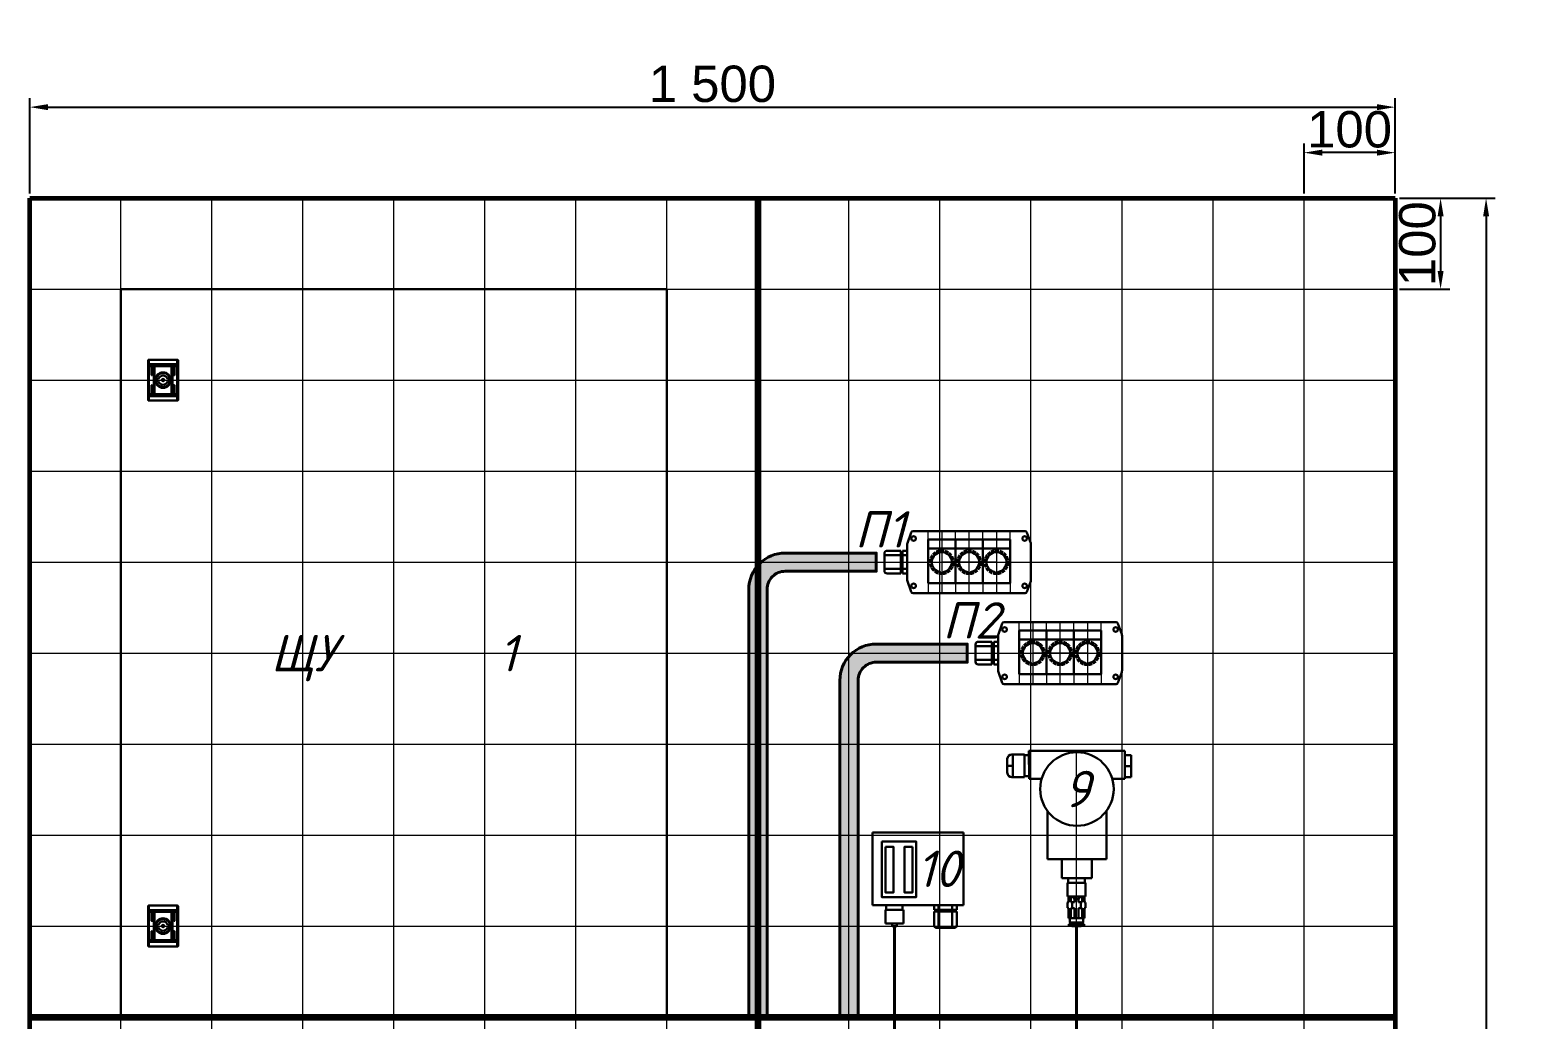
# Model space of a CAD drawing. Header units: millimetres. Extents: x 0 to 53000, y -591 to 24400.
# Drawn here: x 14700 to 16334, y 6598 to 7685 of the extents above; entities that cross this region are included whole.
import ezdxf
from ezdxf.enums import TextEntityAlignment as Align

# ---------------------------------------------------------------- set-up
doc = ezdxf.new("R2010")
doc.units = ezdxf.units.MM
doc.linetypes.add('Ш4х1_Гост_ЕСКД', pattern=[5, 4, -1])
doc.layers.add('Осевая', color=10, linetype='Continuous', lineweight=100, transparency=0.4)
doc.layers.add('Сетка', color=9, linetype='Continuous', lineweight=20, transparency=0.3)
for name, color, linetype, lineweight in [('Основная', 7, 'Continuous', 30), ('Трубка', 5, 'Continuous', 40), ('Трубка ПВХ', 8, 'Continuous', 40), ('Штриховая', 7, 'Ш4х1_Гост_ЕСКД', 30)]:
    doc.layers.add(name, color=color, linetype=linetype, lineweight=lineweight)
doc.layers.add('Привязки', color=2, linetype='Continuous', lineweight=0, plot=False, transparency=0.8)
doc.layers.add('размеры', color=3, linetype='Continuous')
doc.styles.get("Standard").update_dxf_attribs({"font": 'arial.ttf'})
doc.styles.add('текст', font='isocpeui.ttf')
doc.dimstyles.new('ISO2', dxfattribs={"dimtxt": 20, "dimasz": 20, "dimexe": 10, "dimexo": 5, "dimgap": 5, "dimtad": 1, "dimdec": 4, "dimdsep": 46, "dimlunit": 6, "dimtxsty": 'Standard', "dimcen": 20, "dimadec": 0, "dimazin": 0, "dimtfac": 1, "dimtdec": 4, "dimtmove": 0, "dimatfit": 3, "dimfxl": 1, "dimtolj": 1, "dimtzin": 0, "dimarcsym": 0})

# ---------------------------------------------------------------- blocks, each defined once
blk = doc.blocks.new('*U407')
at = {"layer": 'Сетка'}
blk.add_line((0, -1500), (0, 500), dxfattribs=at)
blk = doc.blocks.new('*U408')
at = {"layer": 'Сетка', "color": 0, "linetype": 'ByBlock', "lineweight": -2, "transparency": 16777216}
for p in [(0, 0), (100, 0), (200, 0), (300, 0), (400, 0), (500, 0), (600, 0), (700, 0), (800, 0), (900, 0), (1000, 0), (1100, 0), (1200, 0), (1300, 0), (1400, 0), (1500, 0)]:
    blk.add_blockref('*U407', p, dxfattribs=at)
blk = doc.blocks.new('*U409')
at = {"layer": 'Сетка'}
blk.add_line((-800, 0), (700, 0), dxfattribs=at)
blk = doc.blocks.new('*U410')
at = {"layer": 'Сетка', "color": 0, "linetype": 'ByBlock', "lineweight": -2, "transparency": 16777216}
for p in [(0, 2000), (0, 1900), (0, 1800), (0, 1700), (0, 1600), (0, 1500), (0, 1400), (0, 1300), (0, 1200), (0, 1100), (0, 1000), (0, 900), (0, 800), (0, 700), (0, 600), (0, 500), (0, 400), (0, 300), (0, 200), (0, 100), (0, 0)]:
    blk.add_blockref('*U409', p, dxfattribs=at)
blk = doc.blocks.new('*D411')
at = {"layer": 'Defpoints', "color": 0, "transparency": 16777216}
for p in [(16200, 7600), (14700, 7500), (16200, 7500)]:
    blk.add_point(p, dxfattribs=at)
at = {"layer": 'размеры', "color": 0, "lineweight": -2, "transparency": 16777216}
for p, q in [((14700, 7505), (14700, 7610)), ((14720, 7600), (16180, 7600)), ((16200, 7505), (16200, 7610))]:
    blk.add_line(p, q, dxfattribs=at)
at = {"layer": 'размеры', "color": 0, "transparency": 16777216}
for points in [[(14720, 7603.3), (14720, 7596.7), (14700, 7600)], [(16180, 7603.3), (16180, 7596.7), (16200, 7600)]]:
    blk.add_solid(points, dxfattribs=at)
at = {"layer": 'размеры', "color": 0, "transparency": 16777216, "insert": (15450, 7625.4), "char_height": 40, "attachment_point": 5}
blk.add_mtext('\\A1;1\xa0500', dxfattribs=at)
blk = doc.blocks.new('*D412')
at = {"layer": 'Defpoints', "color": 0, "transparency": 16777216}
for p in [(16200, 7500), (16200, 5500), (16300, 5500)]:
    blk.add_point(p, dxfattribs=at)
at = {"layer": 'размеры', "color": 0, "lineweight": -2, "transparency": 16777216}
for p, q in [((16205, 7500), (16310, 7500)), ((16300, 7480), (16300, 5520)), ((16205, 5500), (16310, 5500))]:
    blk.add_line(p, q, dxfattribs=at)
at = {"layer": 'размеры', "color": 0, "transparency": 16777216}
for points in [[(16296.7, 7480), (16303.3, 7480), (16300, 7500)], [(16296.7, 5520), (16303.3, 5520), (16300, 5500)]]:
    blk.add_solid(points, dxfattribs=at)
at = {"layer": 'размеры', "color": 0, "transparency": 16777216, "insert": (16274.6, 6500), "char_height": 40, "attachment_point": 5, "rotation": 90}
blk.add_mtext('\\A1;2\xa0000', dxfattribs=at)
blk = doc.blocks.new('*D413')
at = {"layer": 'Defpoints', "color": 0, "transparency": 16777216}
for p in [(16200, 7500), (16200, 7400), (16250, 7400)]:
    blk.add_point(p, dxfattribs=at)
at = {"layer": 'размеры', "color": 0, "lineweight": -2, "transparency": 16777216}
for p, q in [((16205, 7500), (16260, 7500)), ((16250, 7480), (16250, 7420)), ((16205, 7400), (16260, 7400))]:
    blk.add_line(p, q, dxfattribs=at)
at = {"layer": 'размеры', "color": 0, "transparency": 16777216}
for points in [[(16246.7, 7480), (16253.3, 7480), (16250, 7500)], [(16246.7, 7420), (16253.3, 7420), (16250, 7400)]]:
    blk.add_solid(points, dxfattribs=at)
at = {"layer": 'размеры', "color": 0, "transparency": 16777216, "insert": (16224.6, 7450), "char_height": 40, "attachment_point": 5, "rotation": 90}
blk.add_mtext('\\A1;100', dxfattribs=at)
blk = doc.blocks.new('*D414')
at = {"layer": 'Defpoints', "color": 0, "transparency": 16777216}
for p in [(16100, 7550), (16100, 7500), (16200, 7500)]:
    blk.add_point(p, dxfattribs=at)
at = {"layer": 'размеры', "color": 0, "lineweight": -2, "transparency": 16777216}
for p, q in [((16100, 7505), (16100, 7560)), ((16200, 7505), (16200, 7560)), ((16180, 7550), (16120, 7550))]:
    blk.add_line(p, q, dxfattribs=at)
at = {"layer": 'размеры', "color": 0, "transparency": 16777216}
for points in [[(16120, 7553.3), (16120, 7546.7), (16100, 7550)], [(16180, 7553.3), (16180, 7546.7), (16200, 7550)]]:
    blk.add_solid(points, dxfattribs=at)
at = {"layer": 'размеры', "color": 0, "transparency": 16777216, "insert": (16150, 7575.4), "char_height": 40, "attachment_point": 5}
blk.add_mtext('\\A1;100', dxfattribs=at)
blk = doc.blocks.new('ЩУ (800х600х300)')
at = {"layer": 'Основная'}
for p, q in [((300, 800), (-300, 800)), ((-300, 800), (-300, 0)), ((300, 0), (300, 800)), ((-300, 0), (300, 0))]:
    blk.add_line(p, q, dxfattribs=at)
at = {"layer": 'Основная', "color": 7, "linetype": 'Continuous', "lineweight": 15}
blk.add_line((-300, 796.4), (-300, 3.6), dxfattribs=at)
at = {"layer": 'Основная', "linetype": 'Continuous'}
for p, q in [((-269, 722.5), (-269, 717.5)), ((-269, 722.5), (-238, 722.5)), ((-238, 722.5), (-238, 717.5)), ((-270, 717.1), (-270, 715.5)), ((-270, 715.5), (-269, 715.5)), ((-270, 684.5), (-270, 715.5)), ((-269, 717.5), (-269, 715.5)), ((-269, 717.5), (-238, 717.5)), ((-238, 715.5), (-269, 715.5)), ((-269, 684.5), (-269, 715.5)), ((-266.3, 706), (-266.3, 714.5)), ((-265.3, 714.5), (-265.3, 706)), ((-263.8, 685.5), (-263.8, 714.5)), ((-262.8, 714.5), (-262.8, 685.5)), ((-244.3, 685.5), (-244.3, 714.5)), ((-243.3, 714.5), (-243.3, 685.5)), ((-241.8, 706), (-241.8, 714.5)), ((-240.8, 714.5), (-240.8, 706)), ((-238, 715.5), (-238, 717.5)), ((-238, 715.5), (-237, 715.5)), ((-238, 715.5), (-238, 684.5)), ((-237, 715.5), (-237, 717.1)), ((-237, 684.5), (-237, 715.5)), ((-266.3, 685.5), (-266.3, 694)), ((-265.3, 694), (-265.3, 685.5)), ((-260.1, 701.5), (-258.4, 701.5)), ((-258.4, 698.5), (-260.1, 698.5)), ((-248.6, 701.5), (-246.9, 701.5)), ((-246.9, 698.5), (-248.6, 698.5)), ((-241.8, 685.5), (-241.8, 694)), ((-240.8, 694), (-240.8, 685.5)), ((-270, 684.5), (-270, 682.9)), ((-269, 684.5), (-270, 684.5)), ((-269, 684.5), (-269, 682.5)), ((-238, 684.5), (-269, 684.5)), ((-238, 682.5), (-269, 682.5)), ((-269, 682.5), (-269, 677.5)), ((-238, 677.5), (-269, 677.5)), ((-238, 682.5), (-238, 684.5)), ((-237, 684.5), (-238, 684.5)), ((-238, 677.5), (-238, 682.5)), ((-237, 682.9), (-237, 684.5)), ((-270, 117.2), (-270, 115.6)), ((-270, 115.6), (-269, 115.6)), ((-270, 84.6), (-270, 115.6)), ((-269, 122.6), (-269, 117.6)), ((-269, 122.6), (-238, 122.6)), ((-269, 117.6), (-269, 115.6)), ((-269, 117.6), (-238, 117.6)), ((-238, 115.6), (-269, 115.6)), ((-269, 84.6), (-269, 115.6)), ((-266.3, 106.1), (-266.3, 114.6)), ((-265.3, 114.6), (-265.3, 106.1)), ((-263.8, 85.6), (-263.8, 114.6)), ((-262.8, 114.6), (-262.8, 85.6)), ((-244.3, 85.6), (-244.3, 114.6)), ((-243.3, 114.6), (-243.3, 85.6)), ((-241.8, 106.1), (-241.8, 114.6)), ((-240.8, 114.6), (-240.8, 106.1)), ((-238, 122.6), (-238, 117.6)), ((-238, 115.6), (-238, 117.6)), ((-238, 115.6), (-237, 115.6)), ((-238, 115.6), (-238, 84.6)), ((-237, 115.6), (-237, 117.2)), ((-237, 84.6), (-237, 115.6)), ((-260.1, 101.6), (-258.4, 101.6)), ((-258.4, 98.6), (-260.1, 98.6)), ((-248.6, 101.6), (-246.9, 101.6)), ((-246.9, 98.6), (-248.6, 98.6)), ((-270, 84.6), (-270, 83)), ((-269, 84.6), (-270, 84.6)), ((-269, 84.6), (-269, 82.7)), ((-238, 84.6), (-269, 84.6)), ((-238, 82.7), (-269, 82.7)), ((-269, 82.7), (-269, 77.6)), ((-266.3, 85.6), (-266.3, 94.1)), ((-265.3, 94.1), (-265.3, 85.6)), ((-241.8, 85.6), (-241.8, 94.1)), ((-240.8, 94.1), (-240.8, 85.6)), ((-238, 82.7), (-238, 84.6)), ((-237, 84.6), (-238, 84.6)), ((-238, 77.6), (-238, 82.7)), ((-237, 83), (-237, 84.6)), ((-238, 77.6), (-269, 77.6))]:
    blk.add_line(p, q, dxfattribs=at)
at = {"layer": 'Основная', "linetype": 'Continuous', "flags": 128}
for points in [[(-269, 717.5), (-269.2, 717.5), (-269.4, 717.4), (-269.6, 717.4), (-269.7, 717.3), (-269.8, 717.3), (-269.9, 717.2), (-270, 717.1), (-270, 717.1)], [(-237, 717.1), (-237, 717.1), (-237.1, 717.2), (-237.2, 717.3), (-237.3, 717.3), (-237.4, 717.4), (-237.6, 717.4), (-237.8, 717.5), (-238, 717.5)], [(-270, 682.9), (-270, 682.9), (-269.9, 682.8), (-269.8, 682.7), (-269.7, 682.7), (-269.6, 682.6), (-269.4, 682.6), (-269.2, 682.5), (-269, 682.5)], [(-238, 682.5), (-237.8, 682.5), (-237.6, 682.6), (-237.4, 682.6), (-237.3, 682.7), (-237.2, 682.7), (-237.1, 682.8), (-237, 682.9), (-237, 682.9)], [(-269, 117.6), (-269.2, 117.6), (-269.4, 117.5), (-269.6, 117.5), (-269.7, 117.5), (-269.8, 117.4), (-269.9, 117.3), (-270, 117.3), (-270, 117.2)], [(-237, 117.2), (-237, 117.3), (-237.1, 117.3), (-237.2, 117.4), (-237.3, 117.5), (-237.4, 117.5), (-237.6, 117.5), (-237.8, 117.6), (-238, 117.6)], [(-270, 83), (-270, 83), (-269.9, 82.9), (-269.8, 82.8), (-269.7, 82.8), (-269.6, 82.7), (-269.4, 82.7), (-269.2, 82.7), (-269, 82.7)], [(-238, 82.7), (-237.8, 82.7), (-237.6, 82.7), (-237.4, 82.7), (-237.3, 82.8), (-237.2, 82.8), (-237.1, 82.9), (-237, 83), (-237, 83)]]:
    blk.add_lwpolyline(points, dxfattribs=at)
at = {"layer": 'Основная', "linetype": 'Continuous'}
for centre, radius in [((-253.5, 700), 8.55), ((-253.5, 700), 8.05), ((-253.5, 700), 7.75), ((-253.5, 700), 1.3), ((-253.5, 100.1), 8.55), ((-253.5, 100.1), 8.05), ((-253.5, 100.1), 7.75), ((-253.5, 100.1), 1.3)]:
    blk.add_circle(centre, radius, dxfattribs=at)
for centre, radius, start, end in [((-265.8, 714.5), 0.5, 360, 180), ((-265.8, 706), 0.5, 180, 360), ((-263.3, 714.5), 0.5, 360, 180), ((-253.5, 700), 5.1, 17.1046, 162.8954), ((-243.8, 714.5), 0.5, 0, 180), ((-241.3, 714.5), 0.5, 0, 180), ((-241.3, 706), 0.5, 180, 0), ((-265.8, 694), 0.5, 0, 180), ((-253.5, 700), 6.75, 167.1604, 192.8396), ((-253.5, 700), 5.1, 197.1046, 342.8954), ((-253.5, 700), 6.75, 347.1604, 12.8396), ((-241.3, 694), 0.5, 0, 180), ((-265.8, 685.5), 0.5, 180, 0), ((-263.3, 685.5), 0.5, 180, 360), ((-243.8, 685.5), 0.5, 180, 0), ((-241.3, 685.5), 0.5, 180, 0), ((-265.8, 114.6), 0.5, 360, 180), ((-263.3, 114.6), 0.5, 360, 180), ((-243.8, 114.6), 0.5, 0, 180), ((-241.3, 114.6), 0.5, 0, 180), ((-265.8, 106.1), 0.5, 180, 360), ((-253.5, 100.1), 6.75, 167.1604, 192.8396), ((-253.5, 100.1), 5.1, 17.1046, 162.8954), ((-253.5, 100.1), 5.1, 197.1046, 342.8954), ((-253.5, 100.1), 6.75, 347.1604, 12.8396), ((-241.3, 106.1), 0.5, 180, 0), ((-265.8, 94.1), 0.5, 0, 180), ((-265.8, 85.6), 0.5, 180, 0), ((-263.3, 85.6), 0.5, 180, 360), ((-243.8, 85.6), 0.5, 180, 0), ((-241.3, 94.1), 0.5, 0, 180), ((-241.3, 85.6), 0.5, 180, 0)]:
    blk.add_arc(centre, radius, start, end, dxfattribs=at)
for points, knots in [([(-269, 722.5), (-269.1, 722.5), (-269.3, 722.5), (-269.6, 722.3), (-269.8, 722.2), (-269.9, 722), (-270, 721.7), (-270, 721.6), (-270, 721.5)], [0, 0, 0, 0, 0.242744, 0.369464, 0.499575, 0.715712, 0.849427, 1, 1, 1, 1]), ([(-270, 717.1), (-270, 718), (-270, 719.9), (-270, 721), (-270, 721.5)], [0, 0, 0, 0, 0.499999, 1, 1, 1, 1]), ([(-238, 722.5), (-237.9, 722.5), (-237.7, 722.5), (-237.4, 722.3), (-237.2, 722.2), (-237.1, 722), (-237, 721.7), (-237, 721.6), (-237, 721.5)], [0, 0, 0, 0, 0.2427098, 0.3694308, 0.4995431, 0.7156709, 0.8494065, 1, 1, 1, 1]), ([(-237, 717.1), (-237, 718), (-237, 719.9), (-237, 721), (-237, 721.5)], [0, 0, 0, 0, 0.499999, 1, 1, 1, 1]), ([(-270, 678.5), (-270, 679), (-270, 680.1), (-270, 682), (-270, 682.9)], [0, 0, 0, 0, 0.499999, 1, 1, 1, 1]), ([(-270, 678.5), (-270, 678.4), (-270, 678.3), (-269.9, 678), (-269.8, 677.8), (-269.6, 677.7), (-269.3, 677.5), (-269.1, 677.5), (-269, 677.5)], [0, 0, 0, 0, 0.150577, 0.284312, 0.500451, 0.630551, 0.75729, 1, 1, 1, 1]), ([(-238, 677.5), (-237.9, 677.5), (-237.7, 677.5), (-237.4, 677.7), (-237.2, 677.8), (-237.1, 678), (-237, 678.3), (-237, 678.4), (-237, 678.5)], [0, 0, 0, 0, 0.242738, 0.369459, 0.499571, 0.71571, 0.849444, 1, 1, 1, 1]), ([(-237, 678.5), (-237, 679), (-237, 680.1), (-237, 682), (-237, 682.9)], [0, 0, 0, 0, 0.499999, 1, 1, 1, 1]), ([(-269, 122.6), (-269.1, 122.6), (-269.3, 122.6), (-269.6, 122.5), (-269.8, 122.3), (-269.9, 122.1), (-270, 121.8), (-270, 121.7), (-270, 121.6)], [0, 0, 0, 0, 0.2427471, 0.3694667, 0.4995773, 0.7157135, 0.849428, 1, 1, 1, 1]), ([(-270, 117.2), (-270, 118.1), (-270, 120), (-270, 121.1), (-270, 121.6)], [0, 0, 0, 0, 0.499999, 1, 1, 1, 1]), ([(-238, 122.6), (-237.9, 122.6), (-237.7, 122.6), (-237.4, 122.5), (-237.2, 122.3), (-237.1, 122.1), (-237, 121.8), (-237, 121.7), (-237, 121.6)], [0, 0, 0, 0, 0.242708, 0.369436, 0.499548, 0.715673, 0.849408, 1, 1, 1, 1]), ([(-237, 117.2), (-237, 118.1), (-237, 120), (-237, 121.1), (-237, 121.6)], [0, 0, 0, 0, 0.499999, 1, 1, 1, 1]), ([(-270, 78.6), (-270, 79.1), (-270, 80.2), (-270, 82.1), (-270, 83)], [0, 0, 0, 0, 0.500001, 1, 1, 1, 1]), ([(-237, 78.6), (-237, 79.1), (-237, 80.2), (-237, 82.1), (-237, 83)], [0, 0, 0, 0, 0.500001, 1, 1, 1, 1]), ([(-270, 78.6), (-270, 78.5), (-270, 78.4), (-269.9, 78.1), (-269.8, 77.9), (-269.6, 77.8), (-269.3, 77.6), (-269.1, 77.6), (-269, 77.6)], [0, 0, 0, 0, 0.150593, 0.284327, 0.500446, 0.630557, 0.757293, 1, 1, 1, 1]), ([(-238, 77.6), (-237.9, 77.6), (-237.7, 77.6), (-237.4, 77.8), (-237.2, 77.9), (-237.1, 78.1), (-237, 78.4), (-237, 78.5), (-237, 78.6)], [0, 0, 0, 0, 0.2427401, 0.3694609, 0.4995726, 0.7157108, 0.8494266, 1, 1, 1, 1])]:
    blk.add_open_spline(points, degree=3, knots=knots, dxfattribs=at)
at = {"layer": 'Основная', "style": 'текст'}
blk.add_attdef('ЩУ', text='', height=40, dxfattribs=at).set_placement((0, 400), align=Align.MIDDLE_CENTER)
blk = doc.blocks.new('ПД200')
at = {"layer": 'Основная'}
for p, q in [((-76, 154), (-76, 139)), ((-70, 159), (-71, 159)), ((-57, 159), (-70, 159)), ((-70, 159), (-70, 134)), ((-57, 158), (-57, 159)), ((-52.2, 158), (-57, 158)), ((-57, 158), (-57, 135)), ((-52, 132), (-52.2, 163)), ((-52.2, 163), (53, 163)), ((53, 163), (53, 132)), ((60, 158), (53, 158)), ((60, 134), (60, 158)), ((-70, 146.5), (-76, 146.5)), ((-71, 134), (-70, 134)), ((-70, 134), (-57, 134)), ((-57, 135), (-52, 135)), ((-57, 135), (-57, 134)), ((-52, 132), (-38.3, 132.1)), ((53, 132), (39.4, 132)), ((60, 146), (53, 146)), ((53, 134), (53, 134)), ((53, 134), (60, 134)), ((-32, 44), (-32, 97)), ((33, 44), (33, 97)), ((-32, 44), (33, 44)), ((-16, 23), (-16, 44)), ((17, 23), (17, 44)), ((-9, 23), (-16, 23)), ((-10, 3), (-10, 18)), ((-10, 18), (10, 18)), ((-9, 18), (-9, 23)), ((-9, 23), (9, 23)), ((9, 18), (9, 23)), ((9, 23), (17, 23)), ((10, 18), (10, 3)), ((10, 3), (-10, 3)), ((-2.5, 0), (-2.5, 3)), ((-2.5, 3), (2.5, 3)), ((2.5, 0), (-2.5, 0)), ((2.5, 3), (2.5, 0))]:
    blk.add_line(p, q, dxfattribs=at)
blk.add_circle((0.5, 121), 40.4, dxfattribs=at)
for centre, start, end in [((-71, 154), 90, 180), ((-71, 139), 180, 270)]:
    blk.add_arc(centre, 5, start, end, dxfattribs=at)
at = {"layer": 'Основная', "style": 'текст'}
blk.add_attdef('№', text='', height=40, dxfattribs=at).set_placement((0.5, 121), align=Align.MIDDLE_CENTER)
blk = doc.blocks.new('Штуцер цанговый 14-10-В')
at = {"layer": 'Основная'}
for p, q in [((-8.1, 0), (-8.8, -0.7)), ((8.1, 0), (-8.1, 0)), ((8.8, -0.7), (8.1, 0)), ((-8.8, -6.2), (-9.8, -6.8)), ((-9.8, -12.5), (-9.8, -6.8)), ((-9.8, -12.5), (-9, -13)), ((-8.4, -13), (-9, -13)), ((-8.8, -0.7), (-8.8, -6.2)), ((-8.5, -0.7), (-8.8, -0.7)), ((-8.5, -6.2), (-8.8, -6.2)), ((-8.8, -13), (-8.8, -24)), ((-8.5, -6.2), (-8.5, -0.7)), ((-8.4, -24), (-8.4, -13)), ((-6.3, -13), (-6.3, -24)), ((-2.1, -13), (-6.3, -13)), ((-2.3, -0.7), (-6.2, -0.7)), ((-6.2, -0.7), (-6.2, -6.2)), ((-2.3, -6.2), (-6.2, -6.2)), ((-4.9, -12.5), (-4.9, -6.8)), ((-2.3, -6.2), (-2.3, -0.7)), ((-2.1, -24), (-2.1, -13)), ((2.1, -13), (2.1, -24)), ((6.3, -13), (2.1, -13)), ((6.2, -0.7), (2.3, -0.7)), ((2.3, -0.7), (2.3, -6.2)), ((6.2, -6.2), (2.3, -6.2)), ((4.9, -12.5), (4.9, -6.8)), ((6.2, -6.2), (6.2, -0.7)), ((6.3, -24), (6.3, -13)), ((9, -13), (8.4, -13)), ((8.4, -13), (8.4, -24)), ((8.8, -0.7), (8.5, -0.7)), ((8.5, -0.7), (8.5, -6.2)), ((8.8, -6.2), (8.5, -6.2)), ((8.8, -6.2), (8.8, -0.7)), ((9.8, -6.8), (8.8, -6.2)), ((8.8, -24), (8.8, -13)), ((9, -13), (9.8, -12.5)), ((9.8, -12.5), (9.8, -6.8)), ((-8.4, -24), (-8.8, -24)), ((-8.8, -24), (-8.5, -24.1)), ((8.5, -24.1), (-8.5, -24.1)), ((-8.4, -30.7), (-8.4, -32)), ((8.4, -30.7), (-8.4, -30.7)), ((-8.2, -32.2), (-5.3, -32.7)), ((-7.2, -24.1), (-7.2, -28.7)), ((-7.2, -28.7), (-7, -28.8)), ((7.2, -28.7), (-7.2, -28.7)), ((7, -28.8), (-7, -28.8)), ((-6.9, -28.8), (-6.9, -29.1)), ((-6.9, -29.1), (-6.7, -29.3)), ((6.9, -29.1), (-6.9, -29.1)), ((-6.7, -29.3), (-6.9, -29.5)), ((-6.9, -29.5), (-6.9, -29.8)), ((6.9, -29.5), (-6.9, -29.5)), ((6.9, -29.8), (-6.9, -29.8)), ((6.7, -29.3), (-6.7, -29.3)), ((-2.1, -24), (-6.3, -24)), ((-5.7, -29.8), (-5.7, -30.4)), ((6.3, -24), (2.1, -24)), ((5.3, -32.7), (8.2, -32.2)), ((5.7, -30.4), (5.7, -29.8)), ((6.7, -29.3), (6.9, -29.1)), ((6.9, -29.5), (6.7, -29.3)), ((6.9, -29.1), (6.9, -28.8)), ((6.9, -29.8), (6.9, -29.5)), ((7, -28.8), (7.2, -28.7)), ((7.2, -28.7), (7.2, -24.1)), ((8.8, -24), (8.4, -24)), ((8.4, -32), (8.4, -30.7)), ((8.5, -24.1), (8.8, -24)), ((5.3, -32.7), (-5.3, -32.7))]:
    blk.add_line(p, q, dxfattribs=at)
for points in [[(-9.8, -6.8), (-9.4, -6.5), (-8.9, -6.3), (-8.5, -6.2)], [(-8.8, -13), (-9.1, -12.9), (-9.3, -12.8), (-9.8, -12.5)], [(-8.5, -0.7), (-8.2, -0.6), (-7.9, -0.5), (-7.5, -0.4), (-7.2, -0.4), (-7, -0.4), (-6.7, -0.5), (-6.5, -0.6), (-6.2, -0.7)], [(-6.2, -6.2), (-5.9, -6.3), (-5.6, -6.4), (-5.2, -6.6), (-4.9, -6.8)], [(-4.9, -12.5), (-5, -12.6), (-5.4, -12.8), (-5.9, -13)], [(-4.9, -6.8), (-4.1, -6.5), (-3.2, -6.4), (-2.3, -6.2)], [(-3, -13), (-3.4, -12.9), (-3.9, -12.8), (-4.9, -12.5)], [(2.3, -6.2), (2.6, -6.2), (3.2, -6.3), (3.7, -6.5), (4.3, -6.6), (4.9, -6.8)], [(4.9, -12.5), (4, -12.8), (3.5, -12.9), (3, -13)], [(4.9, -6.8), (5.4, -6.5), (5.8, -6.3), (6.2, -6.2)], [(5.9, -13), (5.6, -12.9), (5.4, -12.8), (4.9, -12.5)], [(6.2, -0.7), (6.5, -0.6), (6.9, -0.5), (7.2, -0.4), (7.5, -0.4), (7.8, -0.4), (8, -0.5), (8.3, -0.6), (8.5, -0.7)], [(8.5, -6.2), (8.8, -6.3), (9.2, -6.4), (9.5, -6.6), (9.8, -6.8)], [(9.8, -12.5), (9.7, -12.6), (9.3, -12.8), (8.8, -13)], [(-8.4, -24), (-8.1, -24), (-7.9, -24.1), (-7.6, -24.1), (-7.4, -24.1)], [(-7.4, -24.1), (-7.2, -24.1), (-6.8, -24.1), (-6.3, -24)], [(-2.1, -24), (-1.6, -24), (-1, -24.1), (-0.5, -24.1), (0, -24.1)], [(0, -24.1), (0.7, -24.1), (1.3, -24), (2.1, -24)], [(6.3, -24), (6.6, -24), (6.8, -24.1), (7.1, -24.1), (7.4, -24.1)], [(7.4, -24.1), (7.5, -24.1), (8, -24.1), (8.4, -24)]]:
    blk.add_lwpolyline(points, dxfattribs=at)
for centre, radius, start, end in [((-8.2, -32), 0.2, 180, 260), ((-6, -30.4), 0.35, 270, 0), ((6, -30.4), 0.35, 180, 270), ((8.2, -32), 0.2, 280, 0)]:
    blk.add_arc(centre, radius, start, end, dxfattribs=at)
blk.add_point((0, 0), dxfattribs=at)
blk = doc.blocks.new('Сальник')
at = {"layer": 'Основная'}
for p, q in [((-12.5, 0), (-12.5, -5)), ((-12.5, 0), (12.5, 0)), ((-7.5, 0), (-7.5, -5)), ((7.5, -5), (7.5, 0)), ((12.5, -5), (12.5, 0)), ((12.5, -5), (-12.5, -5)), ((12.5, -7), (-12.5, -7)), ((-12.5, -7), (-12.5, -22)), ((-10.5, -5), (-10.5, -7)), ((-7.5, -7), (-7.5, -25)), ((7.5, -25), (7.5, -7)), ((10.5, -7), (10.5, -5)), ((12.5, -22), (12.5, -7)), ((-9.5, -25), (9.5, -25))]:
    blk.add_line(p, q, dxfattribs=at)
for centre, start, end in [((-9.5, -22), 180, 270), ((9.5, -22), 270, 0)]:
    blk.add_arc(centre, 3, start, end, dxfattribs=at)
blk = doc.blocks.new('Реле давления')
at = {"layer": 'Основная'}
for p, q in [((-50, 80), (-50, 0)), ((50, 80), (-50, 80)), ((50, 0), (50, 80)), ((-50, 0), (50, 0)), ((-35, 0), (-35, -5)), ((-35, 0), (-17, 0)), ((-17, 0), (-17, -5)), ((-36, -20), (-36, -5)), ((-36, -5), (-16, -5)), ((-16, -5), (-16, -20)), ((-16, -20), (-36, -20)), ((-28.5, -23), (-28.5, -20)), ((-28.5, -20), (-23.5, -20)), ((-23.5, -23), (-28.5, -23)), ((-23.5, -20), (-23.5, -23))]:
    blk.add_line(p, q, dxfattribs=at)
for points in [[(-40, 70), (-2, 70), (-2, 9), (-40, 9)], [(-36, 64), (-27, 64), (-27, 14), (-36, 14)], [(-6, 64), (-15, 64), (-15, 14), (-6, 14)]]:
    blk.add_lwpolyline(points, close=True, dxfattribs=at)
blk.add_blockref('Сальник', (30, 0), dxfattribs=at)
at = {"layer": 'Основная', "style": 'текст'}
blk.add_attdef('№', text='', height=40, dxfattribs=at).set_placement((22, 40), align=Align.MIDDLE_CENTER)
blk = doc.blocks.new('Кнопочный пост 3 отв')
at = {"layer": 'Основная'}
for p, q in [((13.2, 67.7), (1.3, 63.5)), ((14.9, 68), (53.1, 68)), ((53.1, 68), (14.9, 68)), ((34, 68), (14.9, 68)), ((54.8, 67.7), (66.7, 63.5)), ((0, -61.6), (0, 61.6)), ((68, 61.6), (68, -61.6)), ((49, 45), (11, 45)), ((11, 45), (11, 15)), ((49, 45), (59, 45)), ((49, -45), (49, 45)), ((59, 45), (59, -45)), ((21.6, 31.5), (23.1, 31.5)), ((21.6, 28.5), (23.1, 28.5)), ((11, 15), (49, 15)), ((11, 15), (11, -15)), ((21.6, 1.5), (23.1, 1.5)), ((49, 15), (59, 15)), ((11, -15), (11, -45)), ((11, -15), (49, -15)), ((21.6, -1.5), (23.1, -1.5)), ((49, -15), (59, -15)), ((21.6, -28.5), (23.1, -28.5)), ((21.6, -31.5), (23.1, -31.5)), ((11, -45), (49, -45)), ((59, -45), (49, -45)), ((13.2, -67.7), (1.3, -63.5)), ((54.8, -67.7), (66.7, -63.5)), ((53.1, -68), (14.9, -68)), ((34, -68), (14.9, -68))]:
    blk.add_line(p, q, dxfattribs=at)
for centre in [(8, 61), (60, 61), (8, -61), (60, -61)]:
    blk.add_circle(centre, 2.5, dxfattribs=at)
for centre, radius, start, end in [((14.9, 63), 5, 90, 109.6538), ((53.1, 63), 5, 70.3462, 90), ((2, 61.6), 2, 109.6538, 180), ((66, 61.6), 2, 0, 70.3462), ((34, 30), 11, 187.8375, 172.1625), ((34, 30), 12.5, 173.1079, 186.8921), ((34, 0), 12.5, 173.1079, 186.8921), ((34, 0), 11, 187.8375, 172.1625), ((34, -30), 12.5, 173.1079, 186.8921), ((34, -30), 11, 187.8375, 172.1625), ((2, -61.6), 2, 180, 250.3462), ((66, -61.6), 2, 289.6538, 0), ((14.9, -63), 5, 250.3462, 270), ((53.1, -63), 5, 270, 289.6538)]:
    blk.add_arc(centre, radius, start, end, dxfattribs=at)
at = {"layer": 'Привязки'}
for p, q in [((34, 68), (34, -68)), ((34, 45), (0, 45)), ((11, -45), (11, 45)), ((34, 45), (68, 45)), ((49, 0), (49, 45)), ((68, 30), (0, 30)), ((34, 0), (34, 30)), ((34, 15), (0, 15)), ((0, 0), (68, 0)), ((34, 15), (68, 15)), ((34, -30), (34, 0)), ((49, 0), (49, -45)), ((34, -15), (0, -15)), ((34, -15), (68, -15)), ((68, -30), (0, -30)), ((21, -30), (11, -30)), ((34, -45), (0, -45)), ((34, -45), (68, -45))]:
    blk.add_line(p, q, dxfattribs=at)
at = {"layer": 'Штриховая'}
for centre in [(34, 30), (34, 0), (34, -30)]:
    blk.add_circle(centre, 13, dxfattribs=at)
at = {"style": 'текст'}
blk.add_attdef('№', text='', height=40, dxfattribs=at).set_placement((34, 68), align=Align.BOTTOM_CENTER)

msp = doc.modelspace()

# ---------------------------------------------------------------- hatches: boundary and pattern name
at = {"layer": 'Трубка ПВХ'}
h = msp.add_hatch(color=256, dxfattribs=at)
h.dxf.hatch_style = 1
h.paths.add_polyline_path([(15630, 7110), (15600, 7110), (15600, 7100), (15630, 7100)])
h.paths.add_polyline_path([(15630, 7100), (15600, 7100), (15600, 7090), (15630, 7090)])
h.paths.add_polyline_path([(15600, 7110), (15530, 7110, 0.1826758137), (15503.54249, 7100), (15600, 7100)])
h.paths.add_polyline_path([(15600, 7100), (15503.54249, 7100, 0.0313422146), (15500, 7096.45751), (15500, 7000), (15510, 7000), (15510, 7070, -0.4142135624), (15530, 7090), (15600, 7090)])
h.paths.add_polyline_path([(15500, 7096.45751, 0.1826758137), (15490, 7070), (15490, 7000), (15500, 7000)])
h.paths.add_polyline_path([(15500, 7000), (15490, 7000), (15490, 6900), (15500, 6900)])
h.paths.add_polyline_path([(15510, 7000), (15500, 7000), (15500, 6900), (15510, 6900)])
h.paths.add_polyline_path([(15500, 6900), (15490, 6900), (15490, 6600), (15500, 6600)])
h.paths.add_polyline_path([(15510, 6900), (15500, 6900), (15500, 6600), (15510, 6600)])
h.paths.add_polyline_path([(15600, 6900), (15590, 6900), (15590, 6600), (15600, 6600)])
h.paths.add_polyline_path([(15610, 6900), (15600, 6900), (15600, 6600), (15610, 6600)])
h.paths.add_polyline_path([(15600, 6996.45751, 0.1826758137), (15590, 6970), (15590, 6900), (15600, 6900)])
h.paths.add_polyline_path([(15610, 6970, -0.4142135624), (15630, 6990), (15700, 6990), (15700, 7000), (15603.54249, 7000, 0.0313422146), (15600, 6996.45751), (15600, 6900), (15610, 6900)])
h.paths.add_polyline_path([(15700, 7010), (15630, 7010, 0.1826758137), (15603.54249, 7000), (15700, 7000)])
h.paths.add_polyline_path([(15730, 7000), (15700, 7000), (15700, 6990), (15730, 6990)])
h.paths.add_polyline_path([(15730, 7010), (15700, 7010), (15700, 7000), (15730, 7000)])

# ---------------------------------------------------------------- linework, layer by layer
at = {"lineweight": 60}
for p, q in [((14700, 7500), (16200, 7500)), ((14700, 5500), (14700, 7500)), ((16200, 7500), (16200, 5500))]:
    msp.add_line(p, q, dxfattribs=at)
at = {"layer": 'Осевая'}
for p, q in [((15500, 7500), (15500, 5500)), ((14700, 6600), (16200, 6600))]:
    msp.add_line(p, q, dxfattribs=at)
at = {"layer": 'Привязки'}
msp.add_line((15850, 6700), (15850, 6892.7), dxfattribs=at)
at = {"layer": 'Трубка'}
for p, q in [((15650, 6325.2), (15650, 6700)), ((15850, 6325.2), (15850, 6700))]:
    msp.add_line(p, q, dxfattribs=at)
at = {"layer": 'Трубка ПВХ'}
for points in [[(15530, 7090), (15630, 7090), (15630, 7110), (15530, 7110, 0.4142135624), (15490, 7070), (15490, 6600), (15510, 6600), (15510, 7070, -0.4142135624)], [(15630, 6990), (15730, 6990), (15730, 7010), (15630, 7010, 0.4142135624), (15590, 6970), (15590, 6600), (15610, 6600), (15610, 6970, -0.4142135624)]]:
    msp.add_lwpolyline(points, format="xyb", close=True, dxfattribs=at)

# ---------------------------------------------------------------- block references
at = {"layer": 'Основная'}
ref = msp.add_blockref('ЩУ (800х600х300)', (15100, 6600), dxfattribs=at)
ref.add_attrib('ЩУ', 'ЩУ       1', dxfattribs={"layer": '0', "height": 40, "style": 'текст'}).set_placement((15100, 7000), align=Align.MIDDLE_CENTER)
ref = msp.add_blockref('Кнопочный пост 3 отв', (15732, 7066), dxfattribs=dict(at, rotation=89.99999999999999))
ref.add_attrib('№', 'П1', dxfattribs={"layer": '0', "height": 40, "style": 'текст'}).set_placement((15634.10606, 7116), align=Align.CENTER)
at = {"layer": 'Основная', "xscale": -1, "rotation": 270}
for p in [(15664, 7100), (15764, 7000)]:
    msp.add_blockref('Сальник', p, dxfattribs=at)
at = {"layer": 'Основная'}
ref = msp.add_blockref('Кнопочный пост 3 отв', (15832, 6966), dxfattribs=dict(at, rotation=89.99999999999999))
ref.add_attrib('№', 'П2', dxfattribs={"layer": '0', "height": 40, "style": 'текст'}).set_placement((15734.10606, 7016), align=Align.CENTER)
ref = msp.add_blockref('ПД200', (15850, 6729.7), dxfattribs=at)
ref.add_attrib('№', '9', dxfattribs={"layer": '0', "height": 40, "style": 'текст'}).set_placement((15850.5, 6850.7), align=Align.MIDDLE_CENTER)
msp.add_blockref('Штуцер цанговый 14-10-В', (15850, 6732.7), dxfattribs=at)
at = {"layer": 'Сетка'}
for name, p in [('*U408', (14700, 7000)), ('*U410', (15500, 5500))]:
    msp.add_blockref(name, p, dxfattribs=at)
at = {"layer": 'Трубка'}
msp.add_blockref('Реле давления', (15676, 6723), dxfattribs=at).add_auto_attribs({'№': '10'})

# ---------------------------------------------------------------- dimensions: what is measured, and where the dimension line sits
at = {"layer": 'размеры'}
for base, p1, p2, picture, middle in [((16200, 7600), (14700, 7500), (16200, 7500), '*D411', (15450, 7625.42292)), ((16100, 7550), (16200, 7500), (16100, 7500), '*D414', (16150, 7575.42292))]:
    dim = msp.add_linear_dim(base=base, p1=p1, p2=p2, dimstyle='ISO2', override={"dimtxt": 40}, dxfattribs=at)
    dim.commit()
    dim.dimension.update_dxf_attribs({"geometry": picture, "text_midpoint": middle})
for base, p2, picture, middle in [((16250, 7400), (16200, 7400), '*D413', (16224.57708, 7450)), ((16300, 5500), (16200, 5500), '*D412', (16274.57708, 6500))]:
    dim = msp.add_linear_dim(base=base, p1=(16200, 7500), p2=p2, angle=90, dimstyle='ISO2', override={"dimtxt": 40}, dxfattribs=at)
    dim.commit()
    dim.dimension.update_dxf_attribs({"geometry": picture, "text_midpoint": middle})

doc.saveas('drawing.dxf')
